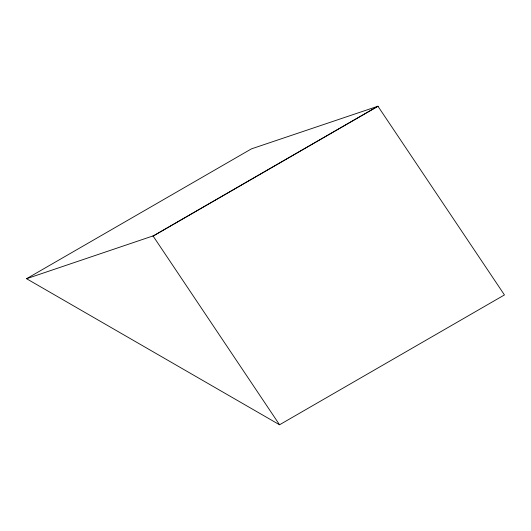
<?xml version="1.0" encoding="UTF-8"?>
<svg xmlns="http://www.w3.org/2000/svg" width="531" height="531" viewBox="0 0 531 531"><rect width="100%" height="100%" fill="white"/><g stroke="black" fill="none" stroke-linecap="round" stroke-linejoin="round"><path stroke-width="0.8" d="M377.933 106.227L504.45 294.931L279.552 424.773L26.55 278.709L251.448 148.859L377.933 106.227L153.034 236.069M153.034 236.116L377.966 106.26M26.55 278.709L153.034 235.917L279.552 424.773"/></g></svg>
